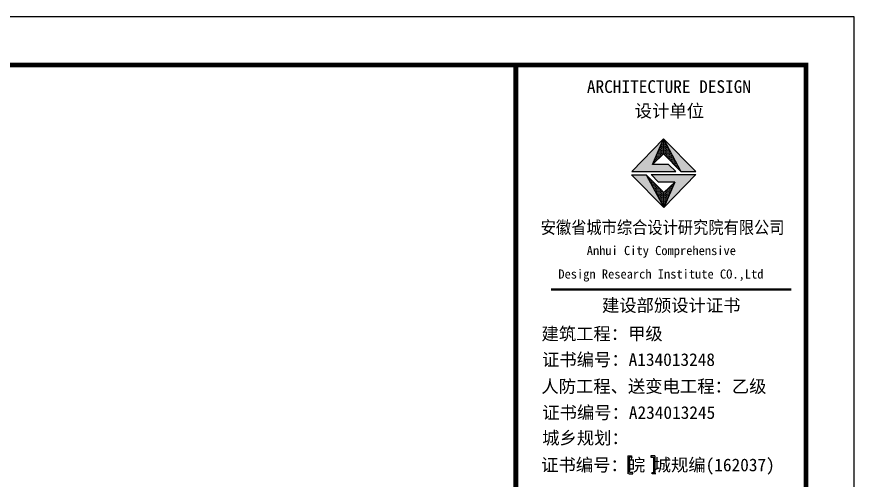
# Model space of a CAD drawing. Extents: x 185245 to 2166646, y -19957 to 815000.
# Drawn here: x 2026079 to 2052098, y 646548 to 660963 of the extents above; entities that cross this region are included whole.
import ezdxf

# ---------------------------------------------------------------- set-up
doc = ezdxf.new("R2010")
doc.units = 0
doc.header["$LTSCALE"] = 1000
doc.header["$MEASUREMENT"] = 0
doc.layers.add('PUB_TITLE', color=4, linetype='Continuous')
doc.layers.add('图框', color=4, linetype='Continuous')
doc.styles.add('黑体', font='simhei.ttf')

msp = doc.modelspace()

# ---------------------------------------------------------------- hatches: boundary and pattern name
at = {"layer": '图框'}
for color, points in [(1, [(2045830.3, 656372.6), (2046171.8, 657164.7), (2045187.2, 656152.8), (2046558.1, 656152.8), (2046330.7, 656372.6)]), (1, [(2046709.7, 656148.5), (2047173.9, 656148.5), (2046171.8, 657164.7)]), (1, [(2045631.2, 656050.9), (2045176, 656050.9), (2046185.1, 655025.9)]), (1, [(2045788.2, 656054), (2046012, 655819), (2046519.1, 655819), (2046185.1, 655025.9), (2047174.6, 656054)]), (4, [(2045102.8, 647266.7), (2045179.7, 647266.7), (2045179.7, 647305.1), (2045144.2, 647305.1), (2045061.4, 647305.1), (2045061.4, 646746.6), (2045144.2, 646746.6), (2045179.7, 646746.6), (2045179.7, 646785), (2045102.8, 646785)]), (4, [(2045860.3, 646785), (2045783.4, 646785), (2045783.4, 646746.6), (2045818.9, 646746.6), (2045901.7, 646746.6), (2045901.7, 647305.1), (2045818.9, 647305.1), (2045783.4, 647305.1), (2045783.4, 647266.7), (2045860.3, 647266.7)])]:
    msp.add_hatch(color=color, dxfattribs=at).paths.add_polyline_path(points)
h = msp.add_hatch(dxfattribs=at)
h.set_pattern_fill('DOTS', color=256, scale=450, style=0)
h.set_pattern_definition([(0, (-1372872.436, 1948739.43), (14.0625, 28.125), [0, -28.125])])
h.paths.add_polyline_path([(2046185.1, 655025.9), (2046185.1, 655498.4), (2045631.2, 656050.9)])
h.paths.add_polyline_path([(2046519.1, 655819), (2046185.1, 655498.4), (2046185.1, 655025.9)])
h.paths.add_polyline_path([(2046171.8, 657164.7), (2046171.8, 656698.9), (2046709.7, 656148.5)])
h.paths.add_polyline_path([(2046171.8, 656698.9), (2046171.8, 657164.7), (2045830.3, 656372.6)])

# ---------------------------------------------------------------- linework, layer by layer
at = {"layer": 'PUB_TITLE', "elevation": 0}
msp.add_lwpolyline([(1962998, 597962.7), (2052098, 597962.7), (2052098, 660962.7), (1962998, 660962.7)], close=True, dxfattribs=at)
at = {"layer": 'PUB_TITLE', "const_width": 150, "elevation": 0}
msp.add_lwpolyline([(1966748, 599462.7), (2050598, 599462.7), (2050598, 659462.7), (1966748, 659462.7)], close=True, dxfattribs=at)
at = {"layer": '图框'}
for p, q in [((2045830.3, 656372.6, 0), (2046171.8, 657164.7, 0)), ((2046171.8, 657164.7, 0), (2046709.7, 656148.5, 0)), ((2046185.1, 655025.9, 0), (2045176, 656050.9, 0)), ((2045176, 656050.9, 0), (2045631.2, 656050.9, 0)), ((2046185.1, 655025.9, 0), (2045176, 656050.9, 0)), ((2045176, 656050.9, 0), (2045631.2, 656050.9, 0)), ((2045176, 656050.9, 0), (2045631.2, 656050.9, 0)), ((2046185.1, 655498.4, 0), (2045631.2, 656050.9, 0)), ((2045788.2, 656054, 0), (2047174.6, 656054, 0)), ((2046012, 655819, 0), (2045788.2, 656054, 0)), ((2047174.6, 656054, 0), (2046185.1, 655025.9, 0)), ((2046519.1, 655819, 0), (2046012, 655819, 0)), ((2046185.1, 655498.4, 0), (2046519.1, 655819, 0)), ((2046519.1, 655819, 0), (2046185.1, 655025.9, 0)), ((2046185.1, 655025.9, 0), (2046185.1, 655498.4, 0)), ((2046185.1, 655025.9, 0), (2046185.1, 655498.4, 0)), ((2046185.1, 655025.9, 0), (2046185.1, 655498.4, 0))]:
    msp.add_line(p, q, dxfattribs=at)
at = {"layer": '图框', "color": 1}
for p, q in [((2046185.1, 655025.9, 0), (2045176, 656050.9, 0)), ((2045631.2, 656050.9, 0), (2046185.1, 655025.9, 0))]:
    msp.add_line(p, q, dxfattribs=at)
at = {"layer": '图框', "color": 4}
for p, q in [((2045061.4, 647305.1, 0), (2045144.2, 647305.1, 0)), ((2045061.4, 647305.1, 0), (2045061.4, 646746.6, 0)), ((2045179.7, 647266.7, 0), (2045102.8, 647266.7, 0)), ((2045102.8, 647266.7, 0), (2045102.8, 646785, 0)), ((2045144.2, 647305.1, 0), (2045179.7, 647305.1, 0)), ((2045179.7, 647305.1, 0), (2045179.7, 647266.7, 0)), ((2045818.9, 647305.1, 0), (2045783.4, 647305.1, 0)), ((2045783.4, 647305.1, 0), (2045783.4, 647266.7, 0)), ((2045783.4, 647266.7, 0), (2045860.3, 647266.7, 0)), ((2045901.7, 647305.1, 0), (2045818.9, 647305.1, 0)), ((2045860.3, 647266.7, 0), (2045860.3, 646785, 0)), ((2045901.7, 647305.1, 0), (2045901.7, 646746.6, 0)), ((2045095.8, 646746.6, 0), (2045178.7, 646746.6, 0)), ((2045214.2, 646785, 0), (2045137.2, 646785, 0)), ((2045178.7, 646746.6, 0), (2045214.2, 646746.6, 0)), ((2045214.2, 646746.6, 0), (2045214.2, 646785, 0)), ((2045817.8, 646746.6, 0), (2045817.8, 646785, 0)), ((2045817.8, 646785, 0), (2045894.8, 646785, 0)), ((2045853.3, 646746.6, 0), (2045817.8, 646746.6, 0)), ((2045936.2, 646746.6, 0), (2045853.3, 646746.6, 0))]:
    msp.add_line(p, q, dxfattribs=at)
at = {"layer": '图框', "color": 4, "elevation": 0}
for points, const_width in [([(2041584.2, 659462.7), (2041584.2, 599462.7)], 147.9), ([(2042677.3, 652478.8), (2050147.3, 652478.8)], 74.7)]:
    msp.add_lwpolyline(points, dxfattribs=dict(at, const_width=const_width))
at = {"layer": '图框', "elevation": 0}
for points in [[(2046330.7, 656372.6), (2045830.3, 656372.6), (2046171.8, 656698.9), (2046709.7, 656148.5), (2047173.9, 656148.5), (2046171.8, 657164.7), (2045187.2, 656152.8), (2046558.1, 656152.8), (2046330.7, 656372.6)], [(2046171.8, 657164.7), (2046171.8, 656698.9)]]:
    msp.add_lwpolyline(points, dxfattribs=at)

# ---------------------------------------------------------------- texts
at = {"layer": '图框', "color": 4, "style": '黑体'}
for s, height, p in [('ARCHITECTURE DESIGN', 394.416, (2043791.8, 658593.2, 0)), ('设计单位', 394.42, (2045278.8, 657837.8, 0)), ('Anhui City Comprehensive ', 283.86, (2043787.8, 653550.5, 0)), (' Design Research Institute CO.,Ltd', 283.86, (2042711.8, 652820, 0)), ('建设部颁设计证书', 394.42, (2044260.5, 651790.8, 0)), (' 建筑工程：甲级', 394.42, (2042113.6, 650906.9, 0)), ('证书编号：A134013248', 394.416, (2042398.9, 650103.2, 0)), ('人防工程、送变电工程：乙级', 394.416, (2042378.2, 649272.6, 0)), ('证书编号：A234013245', 394.416, (2042406.1, 648456.4, 0)), ('城乡规划：', 394.42, (2042403.2, 647668.4, 0)), ('证书编号：皖 城规编(162037)', 394.416, (2042371.6, 646828.2, 0))]:
    msp.add_text(s, height=height, dxfattribs=at).set_placement(p)
at = {"layer": '图框', "color": 4, "style": '黑体', "width": 0.88}
msp.add_text('安徽省城市综合设计研究院有限公司', height=394.416, dxfattribs=at).set_placement((2042356.6, 654213.4, 0))

doc.saveas('drawing.dxf')
